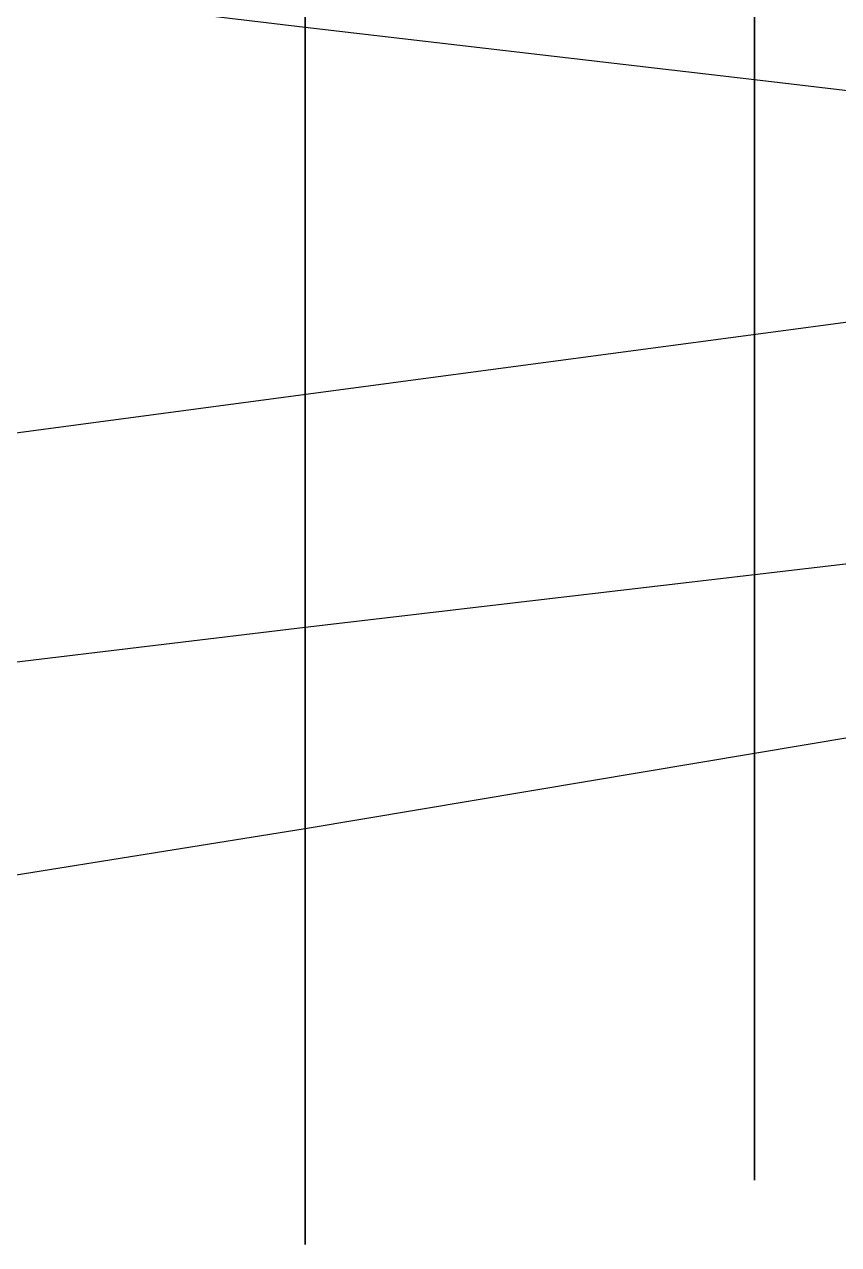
# Model space of a CAD drawing. Extents: x 0 to 100, y -6 to 6.
# Drawn here: x 82.75 to 86.38, y -4.08 to 1.35 of the extents above; entities that cross this region are included whole.
import ezdxf

# ---------------------------------------------------------------- set-up
doc = ezdxf.new("R2010")
doc.units = 0
for name, color, linetype in [('Compartiment', 3, 'CONTINUOUS'), ('Fysiek-horizontaal-vlak', 5, 'CONTINUOUS'), ('Gereserveerd', 1, 'CONTINUOUS'), ('Lijnenmodel-van-de-romp', 2, 'CONTINUOUS'), ('Vlakkenmodel-van-de-romp', 2, 'CONTINUOUS')]:
    doc.layers.add(name, color=color, linetype=linetype)

msp = doc.modelspace()

# ---------------------------------------------------------------- linework, layer by layer
at = {"layer": 'Compartiment'}
for points in [[(84, 2.2317, 5), (84, -2.2317, 5), (84, -2.24273, 5.03806), (84, -2.272, 5.13574), (84, -2.30233, 5.23345), (84, -2.33381, 5.33124), (84, -2.36633, 5.42877), (84, -2.39974, 5.52559), (84, -2.43387, 5.62127), (84, -2.46856, 5.71536), (84, -2.50381, 5.80769), (84, -2.5402, 5.89908), (84, -2.57848, 5.9906), (84, -2.6194, 6.08333), (84, -2.66371, 6.17836), (84, -2.71164, 6.27593), (84, -2.7613, 6.37304), (84, -2.81032, 6.46583), (84, -2.85631, 6.55047), (84, -2.89687, 6.62311), (84, -2.93037, 6.68121), (84, -2.95815, 6.72741), (84, -2.9823, 6.76566), (84, -3.00493, 6.79991), (84, -3.02813, 6.83409), (84, -3.05355, 6.87131), (84, -3.08106, 6.91135), (84, -3.11011, 6.95314), (84, -3.14011, 6.99562), (84, -3.1705, 7.03773), (84, -3.20083, 7.07861), (84, -3.23117, 7.11831), (84, -3.2617, 7.15706), (84, -3.2926, 7.19511), (84, -3.32408, 7.23272), (84, -3.35602, 7.26985), (84, -3.38722, 7.30533), (84, -3.41618, 7.33775), (84, -3.44139, 7.36564), (84, -3.48944, 7.41839), (84, -4.08402, 9.02934), (84, 4.08402, 9.02934)], [(86, 1.89653, 5), (86, -1.89653, 5), (86, -1.90282, 5.02252), (86, -1.9305, 5.1174), (86, -1.95865, 5.20973), (86, -1.98798, 5.30212), (86, -2.01905, 5.39657), (86, -2.05172, 5.49268), (86, -2.0857, 5.58944), (86, -2.1207, 5.68584), (86, -2.15643, 5.78089), (86, -2.19275, 5.87392), (86, -2.23026, 5.96574), (86, -2.2697, 6.0575), (86, -2.31183, 6.15035), (86, -2.3574, 6.24545), (86, -2.40664, 6.34311), (86, -2.45764, 6.44034), (86, -2.50796, 6.5333), (86, -2.55518, 6.61816), (86, -2.59685, 6.69107), (86, -2.63131, 6.74951), (86, -2.65992, 6.7961), (86, -2.68482, 6.83475), (86, -2.70814, 6.86939), (86, -2.73202, 6.90394), (86, -2.75814, 6.94149), (86, -2.78637, 6.98184), (86, -2.81615, 7.02398), (86, -2.84692, 7.06687), (86, -2.8781, 7.10951), (86, -2.90925, 7.15105), (86, -2.94041, 7.19149), (86, -2.97174, 7.23101), (86, -3.00339, 7.26979), (86, -3.03554, 7.30801), (86, -3.06807, 7.34559), (86, -3.09975, 7.38139), (86, -3.1291, 7.414), (86, -3.15463, 7.44201), (86, -3.20323, 7.4949), (86, -3.79691, 9.1224), (86, 3.79691, 9.1224)], [(84, 1.35958, 1.80994), (84, 1.33463, 1.75), (84, -1.33463, 1.75), (84, -1.35958, 1.80994), (84, -1.39653, 1.90227), (84, -1.43247, 1.99557), (84, -1.46731, 2.08963), (84, -1.50097, 2.18423), (84, -1.5334, 2.27918), (84, -1.56453, 2.37431), (84, -1.59444, 2.46968), (84, -1.62322, 2.56541), (84, -1.65099, 2.66162), (84, -1.67783, 2.75843), (84, -1.70383, 2.8559), (84, -1.72908, 2.95394), (84, -1.75364, 3.05239), (84, -1.77756, 3.15112), (84, -1.80092, 3.24997), (84, -1.8238, 3.34883), (84, -1.91374, 3.74543), (84, -1.93667, 3.8452), (84, -1.95995, 3.94521), (84, -1.9836, 4.04537), (84, -2.00761, 4.14561), (84, -2.03199, 4.24584), (84, -2.05673, 4.34597), (84, -2.08187, 4.44592), (84, -2.10742, 4.54561), (84, -2.1334, 4.64495), (84, -2.15985, 4.74384), (84, -2.1868, 4.84225), (84, -2.21438, 4.94028), (84, -2.2317, 5), (84, 2.2317, 5)], [(86, 1.35426, 2.63622), (86, 1.32985, 2.5341), (86, 1.30709, 2.44409), (86, 1.28408, 2.35842), (86, 1.25895, 2.26935), (86, 1.2304, 2.17138), (86, 1.19967, 2.06821), (86, 1.16858, 1.96579), (86, 1.13898, 1.87009), (86, 1.11269, 1.78707), (86, 1.10054, 1.75), (86, -1.10054, 1.75), (86, -1.11269, 1.78707), (86, -1.13898, 1.87009), (86, -1.16858, 1.96579), (86, -1.19967, 2.06821), (86, -1.2304, 2.17138), (86, -1.25895, 2.26935), (86, -1.28408, 2.35842), (86, -1.30709, 2.44409), (86, -1.32985, 2.5341), (86, -1.35426, 2.63622), (86, -1.3822, 2.75822), (86, -1.41493, 2.90495), (86, -1.45108, 3.06968), (86, -1.61774, 3.84655), (86, -1.64326, 3.96526), (86, -1.66848, 4.08025), (86, -1.69483, 4.19711), (86, -1.72334, 4.31994), (86, -1.75356, 4.44668), (86, -1.78465, 4.57377), (86, -1.81575, 4.69765), (86, -1.84603, 4.81474), (86, -1.8749, 4.9225), (86, -1.89653, 5), (86, 1.89653, 5)], [(84, 1.32158, 1.71865), (84, 1.28207, 1.62783), (84, 1.24049, 1.53681), (84, 1.19627, 1.44487), (84, 1.14885, 1.35133), (84, 1.09812, 1.2561), (84, 1.04569, 1.16161), (84, 0.99365, 1.07089), (84, 0.94407, 0.98699), (84, 0.89903, 0.91295), (84, 0.85996, 0.85077), (84, 0.82568, 0.79833), (84, 0.79435, 0.75244), (84, 0.76417, 0.70996), (84, 0.73329, 0.66771), (84, 0.70029, 0.62319), (84, 0.66528, 0.57659), (84, 0.62875, 0.52876), (84, 0.59121, 0.48056), (84, 0.55317, 0.43284), (84, 0.515, 0.38629), (84, 0.47666, 0.3409), (84, 0.43797, 0.29649), (84, 0.39876, 0.25288), (84, 0.35885, 0.2099), (84, 0.31841, 0.16765), (84, 0.27897, 0.12743), (84, 0.24242, 0.09081), (84, 0.21061, 0.05936), (84, 0.15002, -0.00003), (84, 0, 0.00029), (84, -0.15002, -0.00003), (84, -0.21061, 0.05936), (84, -0.24242, 0.09081), (84, -0.27897, 0.12743), (84, -0.31841, 0.16765), (84, -0.35885, 0.2099), (84, -0.39876, 0.25288), (84, -0.43797, 0.29649), (84, -0.47666, 0.3409), (84, -0.515, 0.38629), (84, -0.55317, 0.43284), (84, -0.59121, 0.48056), (84, -0.62875, 0.52876), (84, -0.66528, 0.57659), (84, -0.70029, 0.62319), (84, -0.73329, 0.66771), (84, -0.76417, 0.70996), (84, -0.79435, 0.75244), (84, -0.82568, 0.79833), (84, -0.85996, 0.85077), (84, -0.89903, 0.91295), (84, -0.94407, 0.98699), (84, -0.99365, 1.07089), (84, -1.04569, 1.16161), (84, -1.09812, 1.2561), (84, -1.14885, 1.35133), (84, -1.19627, 1.44487), (84, -1.24049, 1.53681), (84, -1.28207, 1.62783), (84, -1.32158, 1.71865), (84, -1.33463, 1.75), (84, 1.33463, 1.75), (84, 1.32158, 1.71865)], [(86, 1.09102, 1.72094), (86, 1.07311, 1.66876), (86, 1.05756, 1.62585), (86, 1.04299, 1.58752), (86, 0.99349, 1.46095), (86, 0.9744, 1.41279), (86, 0.95454, 1.36354), (86, 0.93427, 1.31445), (86, 0.91387, 1.26651), (86, 0.89333, 1.2197), (86, 0.87257, 1.17373), (86, 0.85152, 1.12833), (86, 0.8301, 1.08321), (86, 0.80822, 1.03813), (86, 0.78585, 0.99302), (86, 0.76291, 0.94785), (86, 0.73935, 0.90257), (86, 0.71512, 0.85715), (86, 0.69019, 0.81158), (86, 0.66459, 0.76596), (86, 0.63837, 0.7204), (86, 0.6116, 0.67503), (86, 0.58432, 0.62998), (86, 0.55658, 0.58533), (86, 0.52838, 0.54109), (86, 0.49972, 0.49723), (86, 0.47058, 0.45373), (86, 0.44098, 0.41057), (86, 0.41088, 0.36772), (86, 0.38026, 0.32522), (86, 0.34908, 0.28311), (86, 0.3173, 0.24144), (86, 0.28488, 0.20024), (86, 0.25204, 0.15981), (86, 0.22002, 0.12138), (86, 0.19036, 0.08644), (86, 0.16456, 0.05646), (86, 0.11542, -0.0001), (86, 0, -0.00011), (86, -0.11542, -0.0001), (86, -0.16456, 0.05646), (86, -0.19036, 0.08644), (86, -0.22002, 0.12138), (86, -0.25204, 0.15981), (86, -0.28488, 0.20024), (86, -0.3173, 0.24144), (86, -0.34908, 0.28311), (86, -0.38026, 0.32522), (86, -0.41088, 0.36772), (86, -0.44098, 0.41057), (86, -0.47058, 0.45373), (86, -0.49972, 0.49723), (86, -0.52838, 0.54109), (86, -0.55658, 0.58533), (86, -0.58432, 0.62998), (86, -0.6116, 0.67503), (86, -0.63837, 0.7204), (86, -0.66459, 0.76596), (86, -0.69019, 0.81158), (86, -0.71512, 0.85715), (86, -0.73935, 0.90257), (86, -0.76291, 0.94785), (86, -0.78585, 0.99302), (86, -0.80822, 1.03813), (86, -0.8301, 1.08321), (86, -0.85152, 1.12833), (86, -0.87257, 1.17373), (86, -0.89333, 1.2197), (86, -0.91387, 1.26651), (86, -0.93427, 1.31445), (86, -0.95454, 1.36354), (86, -0.9744, 1.41279), (86, -0.99349, 1.46095), (86, -1.04299, 1.58752), (86, -1.05756, 1.62585), (86, -1.07311, 1.66876), (86, -1.09102, 1.72094), (86, -1.10054, 1.75), (86, 1.10054, 1.75), (86, 1.09102, 1.72094)]]:
    msp.add_polyline3d(points, dxfattribs=at)
at = {"layer": 'Fysiek-horizontaal-vlak'}
for points in [[(74, -3.74078, 5), (76, -3.45724, 5), (78, -3.16376, 5), (80, -2.86209, 5), (82, -2.55171, 5), (84, -2.2317, 5), (86, -1.89653, 5), (88, -1.56145, 5), (90, -1.25029, 5), (90, 1.25029, 5), (90, 1.25029, 5), (88, 1.56145, 5), (86, 1.89653, 5), (84, 2.2317, 5), (82, 2.55171, 5), (80, 2.86209, 5), (78, 3.16376, 5), (76, 3.45724, 5), (74, 3.74078, 5)], [(74, -2.65352, 1.75), (76, -2.37686, 1.75), (78, -2.10027, 1.75), (80, -1.8314, 1.75), (82, -1.57529, 1.75), (84, -1.33463, 1.75), (86, -1.10054, 1.75), (88, -0.86601, 1.75), (90, -0.61509, 1.75), (90, 0.61509, 1.75), (90, 0.61509, 1.75), (88, 0.86601, 1.75), (86, 1.10054, 1.75), (84, 1.33463, 1.75), (82, 1.57529, 1.75), (80, 1.8314, 1.75), (78, 2.10027, 1.75), (76, 2.37686, 1.75), (74, 2.65352, 1.75)]]:
    msp.add_polyline3d(points, dxfattribs=at)
at = {"layer": 'Gereserveerd'}
msp.add_polyline3d([(90, 0.5, 6), (75, -1.5, 7)], dxfattribs=at)
at = {"layer": 'Lijnenmodel-van-de-romp'}
for points in [[(84, 4.08402, 9.02934), (84, 0, 9.02934)], [(86, 3.79691, 9.1224), (86, 0, 9.1224)], [(84, 0, 0.00029), (84, 0.15002, -0.00003), (84, 0.21061, 0.05936), (84, 0.24242, 0.09081), (84, 0.27897, 0.12743), (84, 0.31841, 0.16765), (84, 0.35885, 0.2099), (84, 0.39876, 0.25288), (84, 0.43797, 0.29649), (84, 0.47666, 0.3409), (84, 0.515, 0.38629), (84, 0.55317, 0.43284), (84, 0.59121, 0.48056), (84, 0.62875, 0.52876), (84, 0.66528, 0.57659), (84, 0.70029, 0.62319), (84, 0.73329, 0.66771), (84, 0.76417, 0.70996), (84, 0.79435, 0.75244), (84, 0.82568, 0.79833), (84, 0.85996, 0.85077), (84, 0.89903, 0.91295), (84, 0.94407, 0.98699), (84, 0.99365, 1.07089), (84, 1.04569, 1.16161), (84, 1.09812, 1.2561), (84, 1.14885, 1.35133), (84, 1.19627, 1.44487), (84, 1.24049, 1.53681), (84, 1.28207, 1.62783), (84, 1.32158, 1.71865), (84, 1.35958, 1.80994)], [(86, 0, -0.00011), (86, 0.11542, -0.0001), (86, 0.16456, 0.05646), (86, 0.19036, 0.08644), (86, 0.22002, 0.12138), (86, 0.25204, 0.15981), (86, 0.28488, 0.20024), (86, 0.3173, 0.24144), (86, 0.34908, 0.28311), (86, 0.38026, 0.32522), (86, 0.41088, 0.36772), (86, 0.44098, 0.41057), (86, 0.47058, 0.45373), (86, 0.49972, 0.49723), (86, 0.52838, 0.54109), (86, 0.55658, 0.58533), (86, 0.58432, 0.62998), (86, 0.6116, 0.67503), (86, 0.63837, 0.7204), (86, 0.66459, 0.76596), (86, 0.69019, 0.81158), (86, 0.71512, 0.85715), (86, 0.73935, 0.90257), (86, 0.76291, 0.94785), (86, 0.78585, 0.99302), (86, 0.80822, 1.03813), (86, 0.8301, 1.08321), (86, 0.85152, 1.12833), (86, 0.87257, 1.17373), (86, 0.89333, 1.2197), (86, 0.91387, 1.26651), (86, 0.93427, 1.31445), (86, 0.95454, 1.36354), (86, 0.9744, 1.41279), (86, 0.99349, 1.46095), (86, 1.04299, 1.58752), (86, 1.05756, 1.62585), (86, 1.07311, 1.66876), (86, 1.09102, 1.72094), (86, 1.11269, 1.78707), (86, 1.13898, 1.87009), (86, 1.16858, 1.96579), (86, 1.19967, 2.06821), (86, 1.2304, 2.17138), (86, 1.25895, 2.26935), (86, 1.28408, 2.35842), (86, 1.30709, 2.44409), (86, 1.32985, 2.5341), (86, 1.35426, 2.63622)], [(84, 0, 0.00029), (84, -0.15002, -0.00003), (84, -0.21061, 0.05936), (84, -0.24242, 0.09081), (84, -0.27897, 0.12743), (84, -0.31841, 0.16765), (84, -0.35885, 0.2099), (84, -0.39876, 0.25288), (84, -0.43797, 0.29649), (84, -0.47666, 0.3409), (84, -0.515, 0.38629), (84, -0.55317, 0.43284), (84, -0.59121, 0.48056), (84, -0.62875, 0.52876), (84, -0.66528, 0.57659), (84, -0.70029, 0.62319), (84, -0.73329, 0.66771), (84, -0.76417, 0.70996), (84, -0.79435, 0.75244), (84, -0.82568, 0.79833), (84, -0.85996, 0.85077), (84, -0.89903, 0.91295), (84, -0.94407, 0.98699), (84, -0.99365, 1.07089), (84, -1.04569, 1.16161), (84, -1.09812, 1.2561), (84, -1.14885, 1.35133), (84, -1.19627, 1.44487), (84, -1.24049, 1.53681), (84, -1.28207, 1.62783), (84, -1.32158, 1.71865), (84, -1.35958, 1.80994), (84, -1.39653, 1.90227), (84, -1.43247, 1.99557), (84, -1.46731, 2.08963), (84, -1.50097, 2.18423), (84, -1.5334, 2.27918), (84, -1.56453, 2.37431), (84, -1.59444, 2.46968), (84, -1.62322, 2.56541), (84, -1.65099, 2.66162), (84, -1.67783, 2.75843), (84, -1.70383, 2.8559), (84, -1.72908, 2.95394), (84, -1.75364, 3.05239), (84, -1.77756, 3.15112), (84, -1.80092, 3.24997), (84, -1.8238, 3.34883), (84, -1.91374, 3.74543), (84, -1.93667, 3.8452), (84, -1.95995, 3.94521), (84, -1.9836, 4.04537), (84, -2.00761, 4.14561), (84, -2.03199, 4.24584), (84, -2.05673, 4.34597), (84, -2.08187, 4.44592), (84, -2.10742, 4.54561), (84, -2.1334, 4.64495), (84, -2.15985, 4.74384), (84, -2.1868, 4.84225), (84, -2.21438, 4.94028), (84, -2.24273, 5.03806), (84, -2.272, 5.13574), (84, -2.30233, 5.23345), (84, -2.33381, 5.33124), (84, -2.36633, 5.42877), (84, -2.39974, 5.52559), (84, -2.43387, 5.62127), (84, -2.46856, 5.71536), (84, -2.50381, 5.80769), (84, -2.5402, 5.89908), (84, -2.57848, 5.9906), (84, -2.6194, 6.08333), (84, -2.66371, 6.17836), (84, -2.71164, 6.27593), (84, -2.7613, 6.37304), (84, -2.81032, 6.46583), (84, -2.85631, 6.55047), (84, -2.89687, 6.62311), (84, -2.93037, 6.68121), (84, -2.95815, 6.72741), (84, -2.9823, 6.76566), (84, -3.00493, 6.79991), (84, -3.02813, 6.83409), (84, -3.05355, 6.87131), (84, -3.08106, 6.91135), (84, -3.11011, 6.95314), (84, -3.14011, 6.99562), (84, -3.1705, 7.03773), (84, -3.20083, 7.07861), (84, -3.23117, 7.11831), (84, -3.2617, 7.15706), (84, -3.2926, 7.19511), (84, -3.32408, 7.23272), (84, -3.35602, 7.26985), (84, -3.38722, 7.30533), (84, -3.41618, 7.33775), (84, -3.44139, 7.36564), (84, -3.48944, 7.41839), (84, -4.08402, 9.02934), (84, 0, 9.02934)], [(86, 0, -0.00011), (86, -0.11542, -0.0001), (86, -0.16456, 0.05646), (86, -0.19036, 0.08644), (86, -0.22002, 0.12138), (86, -0.25204, 0.15981), (86, -0.28488, 0.20024), (86, -0.3173, 0.24144), (86, -0.34908, 0.28311), (86, -0.38026, 0.32522), (86, -0.41088, 0.36772), (86, -0.44098, 0.41057), (86, -0.47058, 0.45373), (86, -0.49972, 0.49723), (86, -0.52838, 0.54109), (86, -0.55658, 0.58533), (86, -0.58432, 0.62998), (86, -0.6116, 0.67503), (86, -0.63837, 0.7204), (86, -0.66459, 0.76596), (86, -0.69019, 0.81158), (86, -0.71512, 0.85715), (86, -0.73935, 0.90257), (86, -0.76291, 0.94785), (86, -0.78585, 0.99302), (86, -0.80822, 1.03813), (86, -0.8301, 1.08321), (86, -0.85152, 1.12833), (86, -0.87257, 1.17373), (86, -0.89333, 1.2197), (86, -0.91387, 1.26651), (86, -0.93427, 1.31445), (86, -0.95454, 1.36354), (86, -0.9744, 1.41279), (86, -0.99349, 1.46095), (86, -1.04299, 1.58752), (86, -1.05756, 1.62585), (86, -1.07311, 1.66876), (86, -1.09102, 1.72094), (86, -1.11269, 1.78707), (86, -1.13898, 1.87009), (86, -1.16858, 1.96579), (86, -1.19967, 2.06821), (86, -1.2304, 2.17138), (86, -1.25895, 2.26935), (86, -1.28408, 2.35842), (86, -1.30709, 2.44409), (86, -1.32985, 2.5341), (86, -1.35426, 2.63622), (86, -1.3822, 2.75822), (86, -1.41493, 2.90495), (86, -1.45108, 3.06968), (86, -1.61774, 3.84655), (86, -1.64326, 3.96526), (86, -1.66848, 4.08025), (86, -1.69483, 4.19711), (86, -1.72334, 4.31994), (86, -1.75356, 4.44668), (86, -1.78465, 4.57377), (86, -1.81575, 4.69765), (86, -1.84603, 4.81474), (86, -1.8749, 4.9225), (86, -1.90282, 5.02252), (86, -1.9305, 5.1174), (86, -1.95865, 5.20973), (86, -1.98798, 5.30212), (86, -2.01905, 5.39657), (86, -2.05172, 5.49268), (86, -2.0857, 5.58944), (86, -2.1207, 5.68584), (86, -2.15643, 5.78089), (86, -2.19275, 5.87392), (86, -2.23026, 5.96574), (86, -2.2697, 6.0575), (86, -2.31183, 6.15035), (86, -2.3574, 6.24545), (86, -2.40664, 6.34311), (86, -2.45764, 6.44034), (86, -2.50796, 6.5333), (86, -2.55518, 6.61816), (86, -2.59685, 6.69107), (86, -2.63131, 6.74951), (86, -2.65992, 6.7961), (86, -2.68482, 6.83475), (86, -2.70814, 6.86939), (86, -2.73202, 6.90394), (86, -2.75814, 6.94149), (86, -2.78637, 6.98184), (86, -2.81615, 7.02398), (86, -2.84692, 7.06687), (86, -2.8781, 7.10951), (86, -2.90925, 7.15105), (86, -2.94041, 7.19149), (86, -2.97174, 7.23101), (86, -3.00339, 7.26979), (86, -3.03554, 7.30801), (86, -3.06807, 7.34559), (86, -3.09975, 7.38139), (86, -3.1291, 7.414), (86, -3.15463, 7.44201), (86, -3.20323, 7.4949), (86, -3.79691, 9.1224), (86, 0, 9.1224)]]:
    msp.add_polyline3d(points, dxfattribs=at)
at = {"layer": 'Vlakkenmodel-van-de-romp'}
for points in [[(84, 4.08402, 9.02934), (84, 0, 9.02934)], [(86, 3.79691, 9.1224), (86, 0, 9.1224)], [(84, 0, 0.00029), (84, 0.15002, -0.00003), (84, 0.21061, 0.05936), (84, 0.24242, 0.09081), (84, 0.27897, 0.12743), (84, 0.31841, 0.16765), (84, 0.35885, 0.2099), (84, 0.39876, 0.25288), (84, 0.43797, 0.29649), (84, 0.47666, 0.3409), (84, 0.515, 0.38629), (84, 0.55317, 0.43284), (84, 0.59121, 0.48056), (84, 0.62875, 0.52876), (84, 0.66528, 0.57659), (84, 0.70029, 0.62319), (84, 0.73329, 0.66771), (84, 0.76417, 0.70996), (84, 0.79435, 0.75244), (84, 0.82568, 0.79833), (84, 0.85996, 0.85077), (84, 0.89903, 0.91295), (84, 0.94407, 0.98699), (84, 0.99365, 1.07089), (84, 1.04569, 1.16161), (84, 1.09812, 1.2561), (84, 1.14885, 1.35133), (84, 1.19627, 1.44487), (84, 1.24049, 1.53681), (84, 1.28207, 1.62783), (84, 1.32158, 1.71865), (84, 1.35958, 1.80994)], [(86, 0, -0.00011), (86, 0.11542, -0.0001), (86, 0.16456, 0.05646), (86, 0.19036, 0.08644), (86, 0.22002, 0.12138), (86, 0.25204, 0.15981), (86, 0.28488, 0.20024), (86, 0.3173, 0.24144), (86, 0.34908, 0.28311), (86, 0.38026, 0.32522), (86, 0.41088, 0.36772), (86, 0.44098, 0.41057), (86, 0.47058, 0.45373), (86, 0.49972, 0.49723), (86, 0.52838, 0.54109), (86, 0.55658, 0.58533), (86, 0.58432, 0.62998), (86, 0.6116, 0.67503), (86, 0.63837, 0.7204), (86, 0.66459, 0.76596), (86, 0.69019, 0.81158), (86, 0.71512, 0.85715), (86, 0.73935, 0.90257), (86, 0.76291, 0.94785), (86, 0.78585, 0.99302), (86, 0.80822, 1.03813), (86, 0.8301, 1.08321), (86, 0.85152, 1.12833), (86, 0.87257, 1.17373), (86, 0.89333, 1.2197), (86, 0.91387, 1.26651), (86, 0.93427, 1.31445), (86, 0.95454, 1.36354), (86, 0.9744, 1.41279), (86, 0.99349, 1.46095), (86, 1.04299, 1.58752), (86, 1.05756, 1.62585), (86, 1.07311, 1.66876), (86, 1.09102, 1.72094), (86, 1.11269, 1.78707), (86, 1.13898, 1.87009), (86, 1.16858, 1.96579), (86, 1.19967, 2.06821), (86, 1.2304, 2.17138), (86, 1.25895, 2.26935), (86, 1.28408, 2.35842), (86, 1.30709, 2.44409), (86, 1.32985, 2.5341), (86, 1.35426, 2.63622)], [(84, 0, 0.00029), (84, -0.15002, -0.00003), (84, -0.21061, 0.05936), (84, -0.24242, 0.09081), (84, -0.27897, 0.12743), (84, -0.31841, 0.16765), (84, -0.35885, 0.2099), (84, -0.39876, 0.25288), (84, -0.43797, 0.29649), (84, -0.47666, 0.3409), (84, -0.515, 0.38629), (84, -0.55317, 0.43284), (84, -0.59121, 0.48056), (84, -0.62875, 0.52876), (84, -0.66528, 0.57659), (84, -0.70029, 0.62319), (84, -0.73329, 0.66771), (84, -0.76417, 0.70996), (84, -0.79435, 0.75244), (84, -0.82568, 0.79833), (84, -0.85996, 0.85077), (84, -0.89903, 0.91295), (84, -0.94407, 0.98699), (84, -0.99365, 1.07089), (84, -1.04569, 1.16161), (84, -1.09812, 1.2561), (84, -1.14885, 1.35133), (84, -1.19627, 1.44487), (84, -1.24049, 1.53681), (84, -1.28207, 1.62783), (84, -1.32158, 1.71865), (84, -1.35958, 1.80994), (84, -1.39653, 1.90227), (84, -1.43247, 1.99557), (84, -1.46731, 2.08963), (84, -1.50097, 2.18423), (84, -1.5334, 2.27918), (84, -1.56453, 2.37431), (84, -1.59444, 2.46968), (84, -1.62322, 2.56541), (84, -1.65099, 2.66162), (84, -1.67783, 2.75843), (84, -1.70383, 2.8559), (84, -1.72908, 2.95394), (84, -1.75364, 3.05239), (84, -1.77756, 3.15112), (84, -1.80092, 3.24997), (84, -1.8238, 3.34883), (84, -1.91374, 3.74543), (84, -1.93667, 3.8452), (84, -1.95995, 3.94521), (84, -1.9836, 4.04537), (84, -2.00761, 4.14561), (84, -2.03199, 4.24584), (84, -2.05673, 4.34597), (84, -2.08187, 4.44592), (84, -2.10742, 4.54561), (84, -2.1334, 4.64495), (84, -2.15985, 4.74384), (84, -2.1868, 4.84225), (84, -2.21438, 4.94028), (84, -2.24273, 5.03806), (84, -2.272, 5.13574), (84, -2.30233, 5.23345), (84, -2.33381, 5.33124), (84, -2.36633, 5.42877), (84, -2.39974, 5.52559), (84, -2.43387, 5.62127), (84, -2.46856, 5.71536), (84, -2.50381, 5.80769), (84, -2.5402, 5.89908), (84, -2.57848, 5.9906), (84, -2.6194, 6.08333), (84, -2.66371, 6.17836), (84, -2.71164, 6.27593), (84, -2.7613, 6.37304), (84, -2.81032, 6.46583), (84, -2.85631, 6.55047), (84, -2.89687, 6.62311), (84, -2.93037, 6.68121), (84, -2.95815, 6.72741), (84, -2.9823, 6.76566), (84, -3.00493, 6.79991), (84, -3.02813, 6.83409), (84, -3.05355, 6.87131), (84, -3.08106, 6.91135), (84, -3.11011, 6.95314), (84, -3.14011, 6.99562), (84, -3.1705, 7.03773), (84, -3.20083, 7.07861), (84, -3.23117, 7.11831), (84, -3.2617, 7.15706), (84, -3.2926, 7.19511), (84, -3.32408, 7.23272), (84, -3.35602, 7.26985), (84, -3.38722, 7.30533), (84, -3.41618, 7.33775), (84, -3.44139, 7.36564), (84, -3.48944, 7.41839), (84, -4.08402, 9.02934), (84, 0, 9.02934)], [(86, 0, -0.00011), (86, -0.11542, -0.0001), (86, -0.16456, 0.05646), (86, -0.19036, 0.08644), (86, -0.22002, 0.12138), (86, -0.25204, 0.15981), (86, -0.28488, 0.20024), (86, -0.3173, 0.24144), (86, -0.34908, 0.28311), (86, -0.38026, 0.32522), (86, -0.41088, 0.36772), (86, -0.44098, 0.41057), (86, -0.47058, 0.45373), (86, -0.49972, 0.49723), (86, -0.52838, 0.54109), (86, -0.55658, 0.58533), (86, -0.58432, 0.62998), (86, -0.6116, 0.67503), (86, -0.63837, 0.7204), (86, -0.66459, 0.76596), (86, -0.69019, 0.81158), (86, -0.71512, 0.85715), (86, -0.73935, 0.90257), (86, -0.76291, 0.94785), (86, -0.78585, 0.99302), (86, -0.80822, 1.03813), (86, -0.8301, 1.08321), (86, -0.85152, 1.12833), (86, -0.87257, 1.17373), (86, -0.89333, 1.2197), (86, -0.91387, 1.26651), (86, -0.93427, 1.31445), (86, -0.95454, 1.36354), (86, -0.9744, 1.41279), (86, -0.99349, 1.46095), (86, -1.04299, 1.58752), (86, -1.05756, 1.62585), (86, -1.07311, 1.66876), (86, -1.09102, 1.72094), (86, -1.11269, 1.78707), (86, -1.13898, 1.87009), (86, -1.16858, 1.96579), (86, -1.19967, 2.06821), (86, -1.2304, 2.17138), (86, -1.25895, 2.26935), (86, -1.28408, 2.35842), (86, -1.30709, 2.44409), (86, -1.32985, 2.5341), (86, -1.35426, 2.63622), (86, -1.3822, 2.75822), (86, -1.41493, 2.90495), (86, -1.45108, 3.06968), (86, -1.61774, 3.84655), (86, -1.64326, 3.96526), (86, -1.66848, 4.08025), (86, -1.69483, 4.19711), (86, -1.72334, 4.31994), (86, -1.75356, 4.44668), (86, -1.78465, 4.57377), (86, -1.81575, 4.69765), (86, -1.84603, 4.81474), (86, -1.8749, 4.9225), (86, -1.90282, 5.02252), (86, -1.9305, 5.1174), (86, -1.95865, 5.20973), (86, -1.98798, 5.30212), (86, -2.01905, 5.39657), (86, -2.05172, 5.49268), (86, -2.0857, 5.58944), (86, -2.1207, 5.68584), (86, -2.15643, 5.78089), (86, -2.19275, 5.87392), (86, -2.23026, 5.96574), (86, -2.2697, 6.0575), (86, -2.31183, 6.15035), (86, -2.3574, 6.24545), (86, -2.40664, 6.34311), (86, -2.45764, 6.44034), (86, -2.50796, 6.5333), (86, -2.55518, 6.61816), (86, -2.59685, 6.69107), (86, -2.63131, 6.74951), (86, -2.65992, 6.7961), (86, -2.68482, 6.83475), (86, -2.70814, 6.86939), (86, -2.73202, 6.90394), (86, -2.75814, 6.94149), (86, -2.78637, 6.98184), (86, -2.81615, 7.02398), (86, -2.84692, 7.06687), (86, -2.8781, 7.10951), (86, -2.90925, 7.15105), (86, -2.94041, 7.19149), (86, -2.97174, 7.23101), (86, -3.00339, 7.26979), (86, -3.03554, 7.30801), (86, -3.06807, 7.34559), (86, -3.09975, 7.38139), (86, -3.1291, 7.414), (86, -3.15463, 7.44201), (86, -3.20323, 7.4949), (86, -3.79691, 9.1224), (86, 0, 9.1224)]]:
    msp.add_polyline3d(points, dxfattribs=at)

doc.saveas('drawing.dxf')
